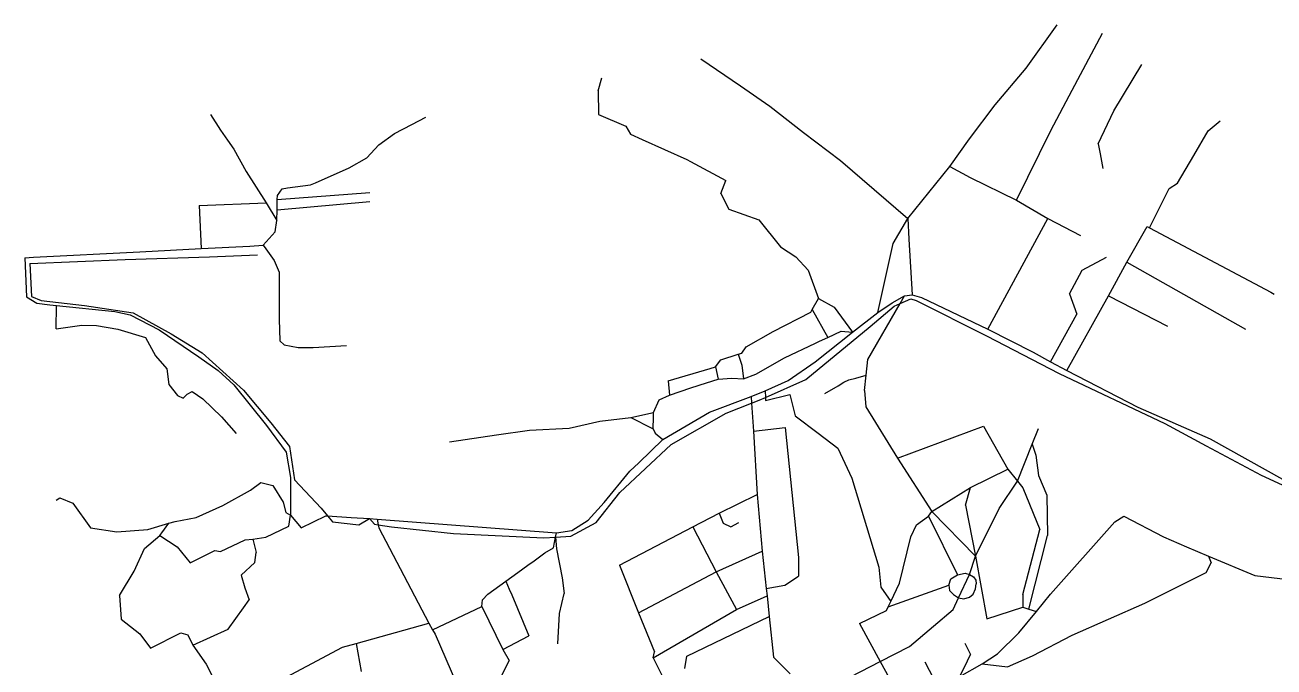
# Model space of a CAD drawing. Header units: inches. Extents: x 692543 to 699408, y 6221321 to 6239107.
# Drawn here: x 692573 to 694676, y 6238026 to 6239107 of the extents above; entities that cross this region are included whole.
import ezdxf

# ---------------------------------------------------------------- set-up
doc = ezdxf.new("R2010")
doc.units = ezdxf.units.IN
doc.header["$MEASUREMENT"] = 0

msp = doc.modelspace()

# ---------------------------------------------------------------- linework, layer by layer
for points in [[(694259.2, 6239033.9), (694311, 6239106.7)], [(694336.3, 6238997.1), (694387.4, 6239093)], [(693711.4, 6239049.9), (693778.3, 6239004.2)], [(694207.1, 6238972.2), (694259.2, 6239033.9)], [(694406.5, 6238962.2), (694453.9, 6239040.1)], [(693538.4, 6238996), (693544.9, 6239017.8)], [(693778.3, 6239004.2), (693827.7, 6238970.1)], [(693538.4, 6238996), (693539.2, 6238955.9)], [(694300.6, 6238929), (694336.3, 6238997.1)], [(693827.7, 6238970.1), (693884, 6238925.9)], [(694163.8, 6238915.1), (694207.1, 6238972.2)], [(694380.3, 6238906.6), (694406.5, 6238962.2)], [(692885.6, 6238956.2), (692902.8, 6238929.7)], [(693195.6, 6238924.1), (693224.8, 6238939.2)], [(693224.8, 6238939.2), (693248.3, 6238951.4)], [(693539.2, 6238955.9), (693584.8, 6238936.5)], [(693584.8, 6238936.5), (693592.9, 6238923.1)], [(694565.7, 6238928.7), (694585.9, 6238945.6)], [(692902.8, 6238929.7), (692914.5, 6238912.9)], [(693169.3, 6238904.9), (693195.6, 6238924.1)], [(693592.9, 6238923.1), (693612.8, 6238914)], [(693884, 6238925.9), (693946.4, 6238878.6)], [(694130.3, 6238868.4), (694163.8, 6238915.1)], [(694242.8, 6238812), (694300.6, 6238929)], [(694541.4, 6238886.9), (694565.7, 6238928.7)], [(692914.5, 6238912.9), (692924.9, 6238898)], [(692924.9, 6238898), (692945.7, 6238860.2)], [(693149.1, 6238882.9), (693169.3, 6238904.9)], [(693612.8, 6238914), (693687.6, 6238880.4)], [(694380.3, 6238906.6), (694383.9, 6238889.9)], [(693119.3, 6238866.1), (693149.1, 6238882.9)], [(693687.6, 6238880.4), (693694, 6238877.2)], [(693694, 6238877.2), (693753.3, 6238844.8)], [(693946.4, 6238878.6), (694059.8, 6238780.9)], [(694383.9, 6238889.9), (694388.3, 6238865.2)], [(694513.6, 6238840.8), (694541.4, 6238886.9)], [(692945.7, 6238860.2), (692979.4, 6238807.3)], [(693062.8, 6238841.3), (693119.3, 6238866.1)], [(694059.8, 6238780.9), (694130.3, 6238868.4)], [(694130.3, 6238868.4), (694164.9, 6238850)], [(692998.5, 6238820), (693006.7, 6238830.9)], [(693006.7, 6238830.9), (693015.3, 6238832.4)], [(693015.3, 6238832.4), (693054.2, 6238837.9)], [(693054.2, 6238837.9), (693062.8, 6238841.3)], [(693744.8, 6238823.2), (693753.3, 6238844.8)], [(694164.9, 6238850), (694242.8, 6238812)], [(694467, 6238765.5), (694499.9, 6238831.4)], [(694499.9, 6238831.4), (694513.6, 6238840.8)], [(692997.8, 6238795.5), (692998.3, 6238812.8)], [(692997.8, 6238795.5), (693153.9, 6238809.7)], [(692998.3, 6238812.8), (693154, 6238824.7)], [(692998.3, 6238812.8), (692998.5, 6238820)], [(693744.8, 6238823.2), (693758.6, 6238796.9)], [(694242.8, 6238812), (694295.3, 6238780.8)], [(692866.6, 6238802.9), (692979.4, 6238807.3)], [(692866.6, 6238802.9), (692870.3, 6238730.4)], [(692979.4, 6238807.3), (692997.4, 6238777.8)], [(692997.4, 6238777.8), (692997.8, 6238795.5)], [(693758.6, 6238796.9), (693808.8, 6238779)], [(692994.9, 6238758.8), (692997.4, 6238777.8)], [(693808.8, 6238779), (693845.7, 6238733.6)], [(694035.3, 6238739.2), (694059.8, 6238780.9)], [(694059.8, 6238780.9), (694061.8, 6238746.4)], [(694194.8, 6238594.7), (694295.3, 6238780.8)], [(694295.3, 6238780.8), (694350.8, 6238752.6)], [(694428.4, 6238707.4), (694462.7, 6238767.8)], [(694462.7, 6238767.8), (694467, 6238765.5)], [(692974.7, 6238736.3), (692994.9, 6238758.8)], [(694467, 6238765.5), (694670.8, 6238657)], [(694467, 6238765.5), (694467, 6238765.5)], [(692767, 6238725.1), (692870.3, 6238730.4)], [(692870.3, 6238730.4), (692952, 6238734.6)], [(692952, 6238734.6), (692974.7, 6238736.3)], [(692974.7, 6238736.3), (692979.2, 6238729.9)], [(692979.2, 6238729.9), (692992.9, 6238710.3)], [(693845.7, 6238733.6), (693871.1, 6238716.7)], [(694009.5, 6238623.1), (694035.3, 6238739.2)], [(694061.8, 6238746.4), (694067, 6238652.7)], [(692573.4, 6238715.1), (692587.5, 6238715.9)], [(692573.4, 6238715.1), (692576.2, 6238649.4)], [(692581.5, 6238705.4), (692742.2, 6238712.3)], [(692581.5, 6238705.4), (692584.4, 6238649.8)], [(692587.5, 6238715.9), (692767, 6238725.1)], [(692742.2, 6238712.3), (692884.2, 6238716.4)], [(692884.2, 6238716.4), (692965.1, 6238719.7)], [(692992.9, 6238710.3), (693001.3, 6238690.9)], [(693871.1, 6238716.7), (693892.3, 6238694.1)], [(694353.5, 6238693.9), (694394.2, 6238715.8)], [(694397.8, 6238651.2), (694428.4, 6238707.4)], [(694428.4, 6238707.4), (694628.4, 6238595)], [(693001.3, 6238690.9), (693001.6, 6238611.9)], [(693892.3, 6238694.1), (693909.2, 6238646.7)], [(694332.2, 6238654.3), (694353.5, 6238693.9)], [(692576.2, 6238649.4), (692593.2, 6238638.8)], [(692584.4, 6238649.8), (692600.4, 6238642.9)], [(692600.4, 6238642.9), (692673.4, 6238634.4)], [(693898.9, 6238628), (693909.2, 6238646.7)], [(693909.2, 6238646.7), (693935.9, 6238632)], [(694033.4, 6238639.4), (694054.5, 6238650.9)], [(694047.2, 6238638.1), (694054.5, 6238650.9)], [(694047.2, 6238638.1), (694064.7, 6238645.9)], [(694054.5, 6238650.9), (694067, 6238652.7)], [(694064.7, 6238645.9), (694074, 6238642.9)], [(694067, 6238652.7), (694082.7, 6238648)], [(694074, 6238642.9), (694192.2, 6238583.8)], [(694082.7, 6238648), (694194.8, 6238594.7)], [(694327.8, 6238525.4), (694397.8, 6238651.2)], [(694332.2, 6238654.3), (694344.3, 6238620.3)], [(694397.8, 6238651.2), (694496.8, 6238599.9)], [(694670.8, 6238657), (694676.4, 6238653.6)], [(692593.2, 6238638.8), (692615, 6238635.9)], [(692615, 6238635.9), (692626.7, 6238634.7)], [(692625.8, 6238595.4), (692626.7, 6238634.7)], [(692626.7, 6238634.7), (692724.6, 6238624.7)], [(692673.4, 6238634.4), (692755.4, 6238622.4)], [(692724.6, 6238624.7), (692750.8, 6238619.2)], [(692755.4, 6238622.4), (692819.3, 6238586.8)], [(693833.2, 6238591.2), (693896.6, 6238623.7)], [(693896.6, 6238623.7), (693898.9, 6238628)], [(693898.9, 6238628), (693925.3, 6238581.1)], [(693935.9, 6238632), (693966.8, 6238589.6)], [(693966.8, 6238589.6), (694009.5, 6238623.1)], [(693992.6, 6238543.7), (694047.2, 6238638.1)], [(693996.5, 6238599.3), (694037, 6238633.6)], [(694009.5, 6238623.1), (694033.4, 6238639.4)], [(694037, 6238633.6), (694047.2, 6238638.1)], [(694300.3, 6238539.7), (694344.3, 6238620.3)], [(692625.8, 6238595.4), (692669, 6238601.4)], [(692669, 6238601.4), (692693.9, 6238601.2)], [(692693.9, 6238601.2), (692729.5, 6238595)], [(692750.8, 6238619.2), (692799.2, 6238593.5)], [(693001.6, 6238611.9), (693002.3, 6238575.2)], [(693888.1, 6238510.1), (693996.5, 6238599.3)], [(692729.5, 6238595), (692776.1, 6238580.7)], [(692776.1, 6238580.7), (692793.2, 6238550.2)], [(692799.2, 6238593.5), (692866, 6238548.3)], [(692819.3, 6238586.8), (692871.6, 6238555.2)], [(693787.7, 6238565.1), (693833.2, 6238591.2)], [(693903.9, 6238539.7), (693966.8, 6238589.6)], [(693911.2, 6238574.5), (693925.3, 6238581.1)], [(693925.3, 6238581.1), (693947.8, 6238591.4)], [(693947.8, 6238591.4), (693966.8, 6238589.6)], [(694192.2, 6238583.8), (694314.8, 6238520.3)], [(694194.8, 6238594.7), (694270.9, 6238556)], [(693002.3, 6238575.2), (693009.7, 6238568.5)], [(693009.7, 6238568.5), (693033.4, 6238563.9)], [(693033.4, 6238563.9), (693058.9, 6238564.1)], [(693058.9, 6238564.1), (693114.9, 6238567.1)], [(693780.1, 6238554.7), (693787.7, 6238565.1)], [(693852.3, 6238546.5), (693904.5, 6238571.4)], [(693904.5, 6238571.4), (693911.2, 6238574.5)], [(692793.2, 6238550.2), (692812.3, 6238527.9)], [(692866, 6238548.3), (692898.7, 6238525.3)], [(692871.6, 6238555.2), (692941.4, 6238492.3)], [(693735.9, 6238531.2), (693744.8, 6238543.1)], [(693744.8, 6238543.1), (693774.4, 6238552.8)], [(693774.4, 6238552.8), (693780.1, 6238554.7)], [(693774.4, 6238552.8), (693780.1, 6238534.3)], [(693803.8, 6238519.2), (693852.3, 6238546.5)], [(693858.6, 6238508.3), (693903.9, 6238539.7)], [(693989.8, 6238517.4), (693992.6, 6238543.7)], [(694270.9, 6238556), (694300.3, 6238539.7)], [(694300.3, 6238539.7), (694327.8, 6238525.4)], [(692812.3, 6238527.9), (692815.5, 6238501.9)], [(692898.7, 6238525.3), (692924.8, 6238501)], [(693656.3, 6238507.8), (693727, 6238528.7)], [(693727, 6238528.7), (693735.9, 6238531.2)], [(693735.9, 6238531.2), (693740.5, 6238510.6)], [(693780.1, 6238534.3), (693783.1, 6238511.2)], [(693783.1, 6238511.2), (693803.8, 6238519.2)], [(693972.3, 6238512.4), (693989.8, 6238517.4)], [(693987, 6238491.6), (693989.8, 6238517.4)], [(694314.8, 6238520.3), (694492.6, 6238436.1)], [(694327.8, 6238525.4), (694447.1, 6238463.8)], [(692815.5, 6238501.9), (692830.4, 6238483.2)], [(692924.8, 6238501), (692980.3, 6238432.9)], [(693656.3, 6238507.8), (693658.7, 6238483.8)], [(693658.7, 6238483.8), (693694.7, 6238496.3)], [(693694.7, 6238496.3), (693721.1, 6238504.3)], [(693721.1, 6238504.3), (693740.5, 6238510.6)], [(693740.5, 6238510.6), (693763.4, 6238512.2)], [(693763.4, 6238512.2), (693783.1, 6238511.2)], [(693819.9, 6238490.9), (693858.6, 6238508.3)], [(693820.3, 6238480), (693888.1, 6238510.1)], [(693920.2, 6238486.8), (693942.8, 6238499.6)], [(693942.8, 6238499.6), (693952.3, 6238505.7)], [(693952.3, 6238505.7), (693960.3, 6238509.8)], [(693960.3, 6238509.8), (693972.3, 6238512.4)], [(692830.4, 6238483.2), (692839.5, 6238478.9)], [(692839.5, 6238478.9), (692846.6, 6238485.2)], [(692846.6, 6238485.2), (692855, 6238489.9)], [(692855, 6238489.9), (692872.8, 6238477.4)], [(692872.8, 6238477.4), (692904.3, 6238447.4)], [(692941.4, 6238492.3), (692987.5, 6238437.2)], [(693631.7, 6238454.6), (693641, 6238476.1)], [(693641, 6238476.1), (693658.7, 6238483.8)], [(693726.2, 6238455.4), (693795.8, 6238481.8)], [(693795.8, 6238481.8), (693819.9, 6238490.9)], [(693795.8, 6238481.8), (693796.7, 6238470.3)], [(693796.7, 6238470.3), (693809.4, 6238475.2)], [(693809.4, 6238475.2), (693820.3, 6238480)], [(693819.9, 6238490.9), (693820.3, 6238480)], [(693820.3, 6238480), (693820.4, 6238475)], [(693820.4, 6238475), (693861.4, 6238484.7)], [(693861.4, 6238484.7), (693870.4, 6238448.9)], [(693987, 6238491.6), (693988.9, 6238464.2)], [(693593.2, 6238446.4), (693631.7, 6238454.6)], [(693631.4, 6238446.5), (693631.7, 6238454.6)], [(693647.1, 6238409.3), (693726.2, 6238455.4)], [(693661.4, 6238400.6), (693753.8, 6238453.6)], [(693753.8, 6238453.6), (693796.7, 6238470.3)], [(693796.7, 6238470.3), (693800.2, 6238423)], [(693988.9, 6238464.2), (694042.2, 6238377.9)], [(694447.1, 6238463.8), (694569.1, 6238410.1)], [(692904.3, 6238447.4), (692928.9, 6238419.3)], [(692980.3, 6238432.9), (693013.3, 6238387.9)], [(692987.5, 6238437.2), (693018.7, 6238397.4)], [(693489.7, 6238428.3), (693541.2, 6238440.3)], [(693541.2, 6238440.3), (693593.2, 6238446.4)], [(693593.2, 6238446.4), (693606.8, 6238439.2)], [(693606.8, 6238439.2), (693615.6, 6238434.8)], [(693615.6, 6238434.8), (693630.9, 6238427)], [(693630.9, 6238427), (693631.4, 6238446.5)], [(693870.4, 6238448.9), (693909, 6238419.8)], [(694042.2, 6238377.9), (694187.5, 6238431.6)], [(694187.5, 6238431.6), (694228.2, 6238359.5)], [(694492.6, 6238436.1), (694562.4, 6238398.5)], [(693288.4, 6238405.4), (693367.3, 6238417.3)], [(693367.3, 6238417.3), (693422.6, 6238425)], [(693422.6, 6238425), (693489.7, 6238428.3)], [(693630.9, 6238427), (693634.3, 6238419.6)], [(693634.3, 6238419.6), (693647.1, 6238409.3)], [(693800.2, 6238423), (693853.5, 6238429.1)], [(693800.2, 6238423), (693806.4, 6238316.6)], [(693853.5, 6238429.1), (693875.9, 6238210.7)], [(693909, 6238419.8), (693941.9, 6238394.5)], [(694269.3, 6238401.2), (694280, 6238427.7)], [(694569.1, 6238410.1), (694690.5, 6238342.6)], [(693018.7, 6238397.4), (693027, 6238341.3)], [(693575.2, 6238319.9), (693661.4, 6238400.6)], [(693606.7, 6238370.2), (693647.1, 6238409.3)], [(693941.9, 6238394.5), (693965.5, 6238344)], [(694244.4, 6238339), (694269.3, 6238401.2)], [(694269.3, 6238401.2), (694269.3, 6238401.2)], [(694269.3, 6238401.2), (694275.2, 6238383.1)], [(694562.4, 6238398.5), (694654.9, 6238349.2)], [(693013.3, 6238387.9), (693020.2, 6238345)], [(693591.9, 6238355.8), (693606.7, 6238370.2)], [(694042.2, 6238377.9), (694100.2, 6238288.2)], [(694275.2, 6238383.1), (694279.6, 6238348.4)], [(693548.5, 6238302.9), (693591.9, 6238355.8)], [(694165.6, 6238328.3), (694228.2, 6238359.5)], [(694228.2, 6238359.5), (694244.4, 6238339)], [(694279.6, 6238348.4), (694294.1, 6238315.6)], [(694654.9, 6238349.2), (694753.3, 6238303.8)], [(692953.1, 6238323.9), (692970.7, 6238337)], [(692970.7, 6238337), (692990.9, 6238332)], [(692990.9, 6238332), (693008, 6238303.5)], [(693020.2, 6238345), (693020.3, 6238281.9)], [(693027, 6238341.3), (693072, 6238293.7)], [(693965.5, 6238344), (694010.9, 6238194.3)], [(694100.2, 6238288.2), (694165.6, 6238328.3)], [(694157.2, 6238298.9), (694165.6, 6238328.3)], [(694213.7, 6238293.2), (694244.4, 6238339)], [(694244.4, 6238339), (694253.4, 6238327.7)], [(694253.4, 6238327.7), (694282.3, 6238257.9)], [(692625.7, 6238307.3), (692632.3, 6238311.1)], [(692632.3, 6238311.1), (692653.8, 6238302.2)], [(692906.8, 6238298.4), (692953.1, 6238323.9)], [(693535, 6238269.7), (693575.2, 6238319.9)], [(693742.2, 6238285.1), (693806.4, 6238316.6)], [(693806.4, 6238316.6), (693814.4, 6238221.3)], [(694294.1, 6238315.6), (694295, 6238247.8)], [(692653.8, 6238302.2), (692683.8, 6238260.8)], [(692861.9, 6238278.2), (692906.8, 6238298.4)], [(693008, 6238303.5), (693012.8, 6238286.1)], [(693012.8, 6238286.1), (693020.3, 6238281.9)], [(693072, 6238293.7), (693082.8, 6238280.8)], [(693521.8, 6238273.4), (693548.5, 6238302.9)], [(693697.7, 6238262.5), (693742.2, 6238285.1)], [(693742.2, 6238285.1), (693749.2, 6238268.3)], [(694094.9, 6238280.1), (694100.2, 6238288.2)], [(694100.2, 6238288.2), (694173.6, 6238212.7)], [(694157.2, 6238298.9), (694173.6, 6238212.7)], [(694173.6, 6238212.7), (694213.7, 6238293.2)], [(692780.2, 6238257.5), (692815.7, 6238268.6)], [(692803.7, 6238252.1), (692815.7, 6238268.6)], [(692815.7, 6238268.6), (692826.4, 6238271.3)], [(692826.4, 6238271.3), (692861.9, 6238278.2)], [(692978.7, 6238244.7), (693017.6, 6238263.5)], [(693017.6, 6238263.5), (693020.3, 6238281.9)], [(693020.3, 6238281.9), (693038.2, 6238260.7)], [(693038.2, 6238260.7), (693079.7, 6238281)], [(693079.7, 6238281), (693082.8, 6238280.8)], [(693082.8, 6238280.8), (693122.4, 6238278)], [(693082.8, 6238280.8), (693091, 6238270.9)], [(693091, 6238270.9), (693135.6, 6238265.7)], [(693122.4, 6238278), (693153.5, 6238276.2)], [(693135.6, 6238265.7), (693153.5, 6238276.2)], [(693153.5, 6238276.2), (693166.2, 6238275.4)], [(693153.5, 6238276.2), (693161.9, 6238266.9)], [(693161.9, 6238266.9), (693168.1, 6238265.8)], [(693166.2, 6238275.4), (693168.1, 6238265.8)], [(693166.2, 6238275.4), (693468.5, 6238252.4)], [(693168.1, 6238265.8), (693169.1, 6238260.8)], [(693168.1, 6238265.8), (693190.8, 6238262.1)], [(693492.5, 6238246.7), (693535, 6238269.7)], [(693494.3, 6238256.2), (693521.8, 6238273.4)], [(693749.2, 6238268.3), (693762, 6238262.5)], [(693762, 6238262.5), (693775.5, 6238269.5)], [(694064.8, 6238245.3), (694074.5, 6238265.7)], [(694074.5, 6238265.7), (694094.9, 6238280.1)], [(694094.9, 6238280.1), (694143.3, 6238181.3)], [(694300.3, 6238148.7), (694408.3, 6238270.4)], [(694408.3, 6238270.4), (694423.4, 6238280.3)], [(694423.4, 6238280.3), (694490.4, 6238245.2)], [(692683.8, 6238260.8), (692728.1, 6238254)], [(692728.1, 6238254), (692780.2, 6238257.5)], [(692774.5, 6238225.6), (692800.4, 6238247.7)], [(692800.4, 6238247.7), (692803.7, 6238252.1)], [(692800.4, 6238247.7), (692829.6, 6238228.5)], [(692957.1, 6238241.6), (692978.7, 6238244.7)], [(693169.1, 6238260.8), (693253.4, 6238100.1)], [(693190.8, 6238262.1), (693294.9, 6238251.1)], [(693294.9, 6238251.1), (693447.1, 6238243.5)], [(693447.1, 6238243.5), (693466.4, 6238244.9)], [(693463.5, 6238226.7), (693466.4, 6238244.9)], [(693466.4, 6238244.9), (693468.5, 6238252.4)], [(693466.4, 6238244.9), (693492.5, 6238246.7)], [(693466.4, 6238244.9), (693466.4, 6238244.9)], [(693466.4, 6238244.9), (693468.4, 6238225)], [(693468.5, 6238252.4), (693494.3, 6238256.2)], [(693574.2, 6238197.8), (693697.7, 6238262.5)], [(693697.7, 6238262.5), (693737.2, 6238186.3)], [(694045.7, 6238167.4), (694064.8, 6238245.3)], [(694253.4, 6238148.2), (694282.3, 6238257.9)], [(694263.8, 6238123.8), (694295, 6238247.8)], [(694490.4, 6238245.2), (694529.3, 6238228.6)], [(692757, 6238187.6), (692774.5, 6238225.6)], [(692829.6, 6238228.5), (692851.7, 6238201.4)], [(692851.7, 6238201.4), (692893, 6238222.2)], [(692893, 6238222.2), (692902.7, 6238220.7)], [(692902.7, 6238220.7), (692943.9, 6238240.1)], [(692943.9, 6238240.1), (692957.1, 6238241.6)], [(692957.1, 6238241.6), (692962.5, 6238218.9)], [(693448.7, 6238218.5), (693463.5, 6238226.7)], [(693468.4, 6238225), (693478.1, 6238176.4)], [(693737.2, 6238186.3), (693814.4, 6238221.3)], [(693814.4, 6238221.3), (693821.6, 6238158.4)], [(694529.3, 6238228.6), (694566, 6238213)], [(692937.2, 6238180.9), (692960.4, 6238202.2)], [(692960.4, 6238202.2), (692962.5, 6238218.9)], [(693419.8, 6238198), (693430.7, 6238204.8)], [(693430.7, 6238204.8), (693448.7, 6238218.5)], [(693875.9, 6238210.7), (693876, 6238179)], [(694163.8, 6238182.1), (694173.6, 6238212.7)], [(694173.6, 6238212.7), (694193, 6238107.3)], [(694562.3, 6238185.1), (694570.4, 6238201.5)], [(694566, 6238213), (694570.4, 6238201.5)], [(694566, 6238213), (694643.9, 6238180.4)], [(692732.7, 6238146.7), (692757, 6238187.6)], [(692937.2, 6238180.9), (692943.7, 6238159.7)], [(693383, 6238170.7), (693403.4, 6238185.3)], [(693403.4, 6238185.3), (693419.8, 6238198)], [(693574.2, 6238197.8), (693606.2, 6238117.5)], [(693606.2, 6238117.5), (693737.2, 6238186.3)], [(693737.2, 6238186.3), (693771.4, 6238123)], [(693852.7, 6238164.2), (693876, 6238179)], [(694010.9, 6238194.3), (694014.5, 6238160.5)], [(694132.4, 6238174.7), (694143.3, 6238181.3)], [(694143.3, 6238181.3), (694156.4, 6238184.3)], [(694145.4, 6238142.7), (694163.8, 6238182.1)], [(694156.4, 6238184.3), (694163.8, 6238182.1)], [(694163.8, 6238182.1), (694170.4, 6238178.1)], [(694458.8, 6238133.6), (694562.3, 6238185.1)], [(694643.9, 6238180.4), (694700, 6238173.5)], [(692943.7, 6238159.7), (692951, 6238139.2)], [(693352.6, 6238149.2), (693383, 6238170.7)], [(693383, 6238170.7), (693388.9, 6238157.3)], [(693478.1, 6238176.4), (693481, 6238149.8)], [(693821.6, 6238158.4), (693852.7, 6238164.2)], [(693821.6, 6238158.4), (693822.8, 6238146.3)], [(694014.5, 6238160.5), (694031.2, 6238136.8)], [(694027, 6238127.8), (694129, 6238163.8)], [(694031.2, 6238136.8), (694045.7, 6238167.4)], [(694129, 6238163.8), (694132.4, 6238174.7)], [(694129, 6238163.8), (694129.8, 6238154.9)], [(694169.6, 6238149), (694173.5, 6238157.7)], [(694170.4, 6238178.1), (694174.5, 6238172.7)], [(694173.5, 6238157.7), (694174.8, 6238166.3)], [(694174.5, 6238172.7), (694174.8, 6238166.3)], [(692732.7, 6238146.7), (692735.2, 6238107)], [(692941.2, 6238126.1), (692951, 6238139.2)], [(693342.5, 6238128.4), (693343.8, 6238139.2)], [(693343.8, 6238139.2), (693352.6, 6238149.2)], [(693388.9, 6238157.3), (693393.1, 6238148)], [(693393.1, 6238148), (693421.5, 6238078.6)], [(693473.3, 6238116.2), (693481, 6238149.8)], [(693771.4, 6238123), (693822.8, 6238146.3)], [(693822.8, 6238146.3), (693826.5, 6238111.3)], [(694027, 6238127.8), (694031.2, 6238136.8)], [(694031.2, 6238136.8), (694031.2, 6238136.8)], [(694129.8, 6238154.9), (694136.6, 6238148.3)], [(694136.4, 6238123), (694145.4, 6238142.7)], [(694136.6, 6238148.3), (694145.4, 6238142.7)], [(694145.4, 6238142.7), (694154.1, 6238141)], [(694154.1, 6238141), (694163.9, 6238143.6)], [(694163.9, 6238143.6), (694169.6, 6238149)], [(694253.4, 6238148.2), (694253.5, 6238126.8)], [(694276.7, 6238120), (694300.3, 6238148.7)], [(692915.7, 6238090.1), (692941.2, 6238126.1)], [(693259.6, 6238088.8), (693342.5, 6238128.4)], [(693342.5, 6238128.4), (693378.2, 6238056)], [(693470.3, 6238065.1), (693473.3, 6238116.2)], [(693606.2, 6238117.5), (693633.3, 6238051.9)], [(693630.9, 6238041.9), (693771.4, 6238123)], [(693978.5, 6238099.4), (694023.8, 6238121.2)], [(694023.8, 6238121.2), (694027, 6238127.8)], [(694103, 6238094.9), (694136.4, 6238123)], [(694193, 6238107.3), (694253.5, 6238126.8)], [(694247, 6238083.9), (694276.7, 6238120)], [(694253.5, 6238126.8), (694263.8, 6238123.8)], [(694263.8, 6238123.8), (694276.7, 6238120)], [(694336.5, 6238080.1), (694458.8, 6238133.6)], [(692735.2, 6238107), (692767, 6238082.2)], [(693131.2, 6238066.1), (693253.4, 6238100.1)], [(693253.4, 6238100.1), (693259.6, 6238088.8)], [(693687.6, 6238044.5), (693826.5, 6238111.3)], [(693826.5, 6238111.3), (693833.5, 6238043.1)], [(693978.5, 6238099.4), (694013.4, 6238035.8)], [(694062.9, 6238060.6), (694103, 6238094.9)], [(692767, 6238082.2), (692784.9, 6238057.9)], [(692784.9, 6238057.9), (692836.1, 6238083.7)], [(692836.1, 6238083.7), (692847.5, 6238080.7)], [(692847.5, 6238080.7), (692855.8, 6238063.2)], [(692855.8, 6238063.2), (692915.7, 6238090.1)], [(693259.6, 6238088.8), (693263.8, 6238081.7)], [(693263.8, 6238081.7), (693316.4, 6237960.8)], [(693378.2, 6238056), (693421.5, 6238078.6)], [(694210.8, 6238048.7), (694247, 6238083.9)], [(694269.6, 6238045.1), (694336.5, 6238080.1)], [(692855.8, 6238063.2), (692878.6, 6238031.3)], [(692919.7, 6237959.3), (693108.3, 6238059.7)], [(693108.3, 6238059.7), (693131.2, 6238066.1)], [(693131.2, 6238066.1), (693139.4, 6238018.6)], [(693378.2, 6238056), (693388.4, 6238037.5)], [(694013.4, 6238035.8), (694062.9, 6238060.6)], [(694155.9, 6238066.5), (694165.2, 6238047.6)], [(693373.1, 6238005.5), (693388.4, 6238037.5)], [(693630.9, 6238041.9), (693633.3, 6238051.9)], [(693630.9, 6238041.9), (693652.3, 6237999)], [(693684.6, 6238023.9), (693687.6, 6238044.5)], [(693833.5, 6238043.1), (693861.8, 6238014.9)], [(693897, 6237975.8), (694013.4, 6238035.8)], [(694013.4, 6238035.8), (694053.3, 6237963.2)], [(694088.6, 6238035.2), (694111.1, 6237991.9)], [(694147.6, 6238010.6), (694160.1, 6238036.6)], [(694147.6, 6238010.6), (694185, 6238031.6)], [(694160.1, 6238036.6), (694165.2, 6238047.6)], [(694185, 6238031.6), (694210.8, 6238048.7)], [(694185, 6238031.6), (694227.6, 6238026.8)], [(694227.6, 6238026.8), (694269.6, 6238045.1)], [(692878.6, 6238031.3), (692899.1, 6237990.5)]]:
    msp.add_lwpolyline(points)

doc.saveas('drawing.dxf')
